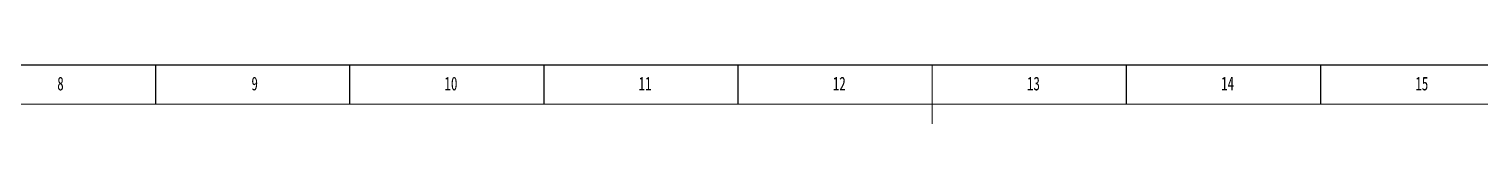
# Model space of a CAD drawing. Header units: millimetres. Extents: x 0 to 1189, y 0 to 841.
# Drawn here: x 369.4 to 743.1, y 826 to 841 of the extents above; entities that cross this region are included whole.
import ezdxf

# ---------------------------------------------------------------- set-up
doc = ezdxf.new("R2010")
doc.units = ezdxf.units.MM
doc.layers.add('10', color=7, linetype='Continuous')
doc.layers.add('5', color=7, linetype='Continuous')
doc.styles.add('SLDTEXTSTYLE5', font='TXT', dxfattribs={"width": 0.7})

msp = doc.modelspace()

# ---------------------------------------------------------------- linework, layer by layer
at = {"layer": '5', "color": 7}
msp.add_line((1189, 841), (0, 841), dxfattribs=at)
at = {"layer": '5'}
for p, q in [((402, 841), (402, 831.05)), ((452, 841), (452, 831.05)), ((502, 841), (502, 831.05)), ((552, 841), (552, 831.05)), ((652, 841), (652, 831.05)), ((702, 841), (702, 831.05))]:
    msp.add_line(p, q, dxfattribs=at)
at = {"layer": '5', "lineweight": 15}
msp.add_line((602, 841), (602, 826), dxfattribs=at)
at = {"layer": '5', "color": 7, "lineweight": 15}
msp.add_line((1179, 831.05), (25, 831.05), dxfattribs=at)

# ---------------------------------------------------------------- texts
at = {"layer": '10', "char_height": 3.5, "attachment_point": 2, "style": 'SLDTEXTSTYLE5'}
for s, insert in [('8', (377.55, 838.06)), ('9', (427.55, 838.06)), ('10', (478.09, 838.06)), ('11', (528.09, 838.06)), ('12', (578.09, 838.06)), ('13', (628.09, 838.06)), ('14', (678.09, 838.06)), ('15', (728.09, 838.06))]:
    msp.add_mtext(s, dxfattribs=dict(at, insert=insert))

doc.saveas('drawing.dxf')
